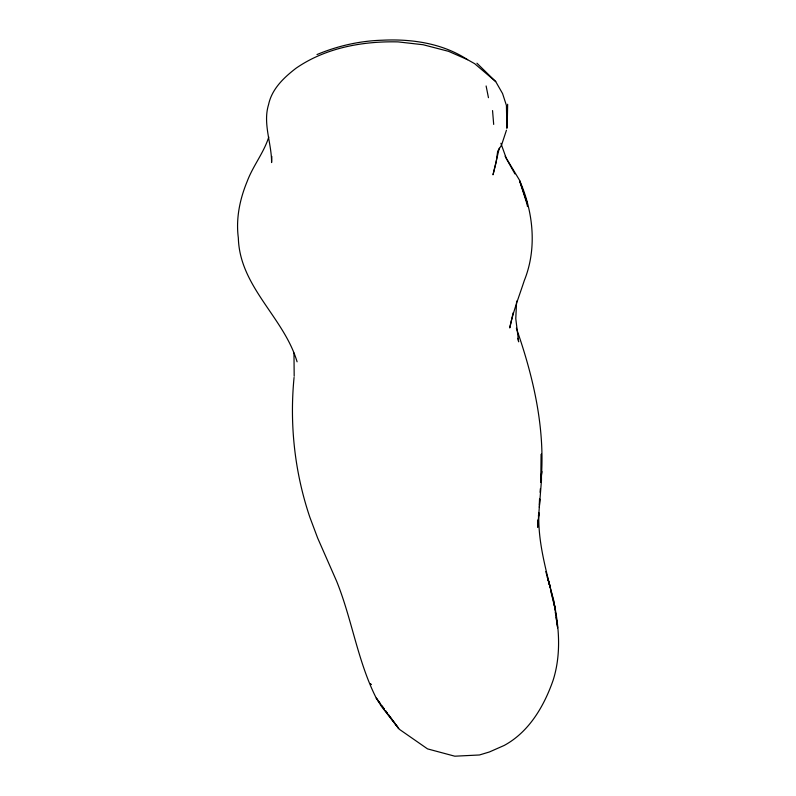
<?xml version="1.0" encoding="UTF-8"?>
<svg xmlns="http://www.w3.org/2000/svg" width="796" height="796" viewBox="0 0 796 796"><rect width="100%" height="100%" fill="white"/><g stroke="black" fill="none" stroke-linecap="round" stroke-linejoin="round"><path stroke-width="1.19" d="M540.912 481.779L541.34 453.999L541.469 480.336L537.748 527.071L538.245 519.659M539.817 499.211L539.33 507.39M506.883 128.524L506.425 105.44L502.565 93.56L495.719 81.58L476.923 63.202M507.191 127.559L507.649 104.266M271.824 156.444L271.585 162.563C271.675 143.141 262.65 123.678 268.58 104.545C271.864 88.923 283.893 77.57 296.012 68.247C325.534 47.78 362.727 41.034 398.08 41.899L423.134 44.735L448.596 51.342L467.6 59.7L474.655 63.67L495.719 81.58M539.31 504.574L539.539 499.002M294.072 377.443C289.436 424.457 294.709 472.486 309.853 517.241L317.644 538.026L336.658 581.299C352.051 619.477 357.603 661.058 376.2 698.002L381.712 706.758L399.164 729.166L427.532 748.887L454.815 756.2L479.441 754.976L489.401 751.971L504.186 745.454C529.042 731.972 544.046 706.231 553.12 680.272C560.941 655.606 559.429 629.397 554.324 604.383L554.892 608.92M541.021 481.291C545.578 429.014 533.479 377.224 516.365 328.211M537.748 527.071L538.245 519.967M538.484 516.415L538.733 512.863M538.484 516.186L538.733 512.704M541.33 476.257L541.688 471.341L540.852 482.485M538.872 513.32C537.628 546.434 548.902 578.254 555.499 610.323L550.543 590.214M540.076 492.276L540.394 488.615M516.614 301.117L515.778 318.669L518.634 341.812L517.838 338.26M293.973 352.996L294.182 376.259M499.271 148.175L493.003 174.821L496.236 161.906L497.659 151.31L501.56 145.051L506.445 130.216M513.151 312.788L509.748 327.952C513.062 311.654 519.111 296.401 524.256 280.67C537.38 248.143 533.24 211.418 519.33 179.856L505.102 156.265M268.779 137.041C263.685 153.051 252.959 165.867 247.128 181.538C239.795 199.289 235.775 218.751 238.342 237.934C239.636 286.799 283.923 317.315 297.087 361.812M316.977 54.566C337.723 45.86 360.051 40.815 382.538 40.208C411.92 38.765 442.675 43.362 467.6 59.7M379.891 703.027L376.269 698.132L383.961 708.838M382.06 705.962L384.229 708.898M385.682 710.858L387.125 712.818M388.577 714.778L398.706 728.479L385.363 710.788M514.952 173.926L506.385 158.643L500.893 143.29M526.952 203.866L519.529 180.563L526.813 201.736L527.44 206.562M545.807 571.598L548.673 581.866M547.29 577.02L550.374 587.299L548.235 579.906M548.991 583.01L553.976 601.418L557.658 627.865M486.117 85.968L488.455 97.699M547.947 578.443L549.091 584.304M555.319 612.313L555.678 614.701M556.036 617.099L557.479 626.671M492.545 110.574L493.689 124.425M370.956 684.59L370.667 683.933L370.956 684.59"/></g></svg>
